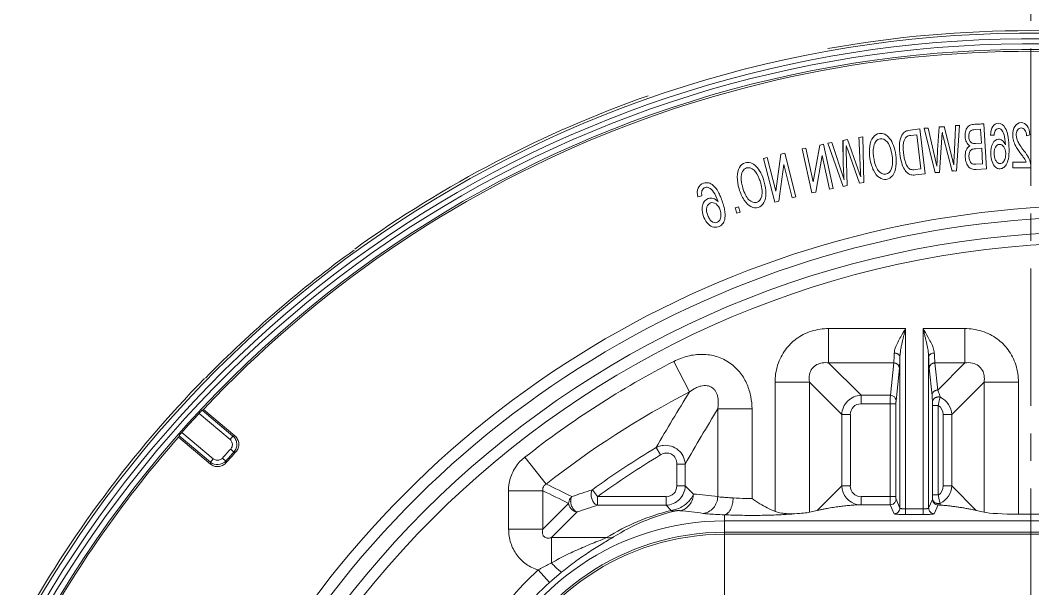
# Model space of a CAD drawing. Header units: millimetres. Extents: x 2432 to 4206, y 1282 to 1824.
# Drawn here: x 2713.7 to 2803.5, y 1619.3 to 1669.7 of the extents above; entities that cross this region are included whole.
import ezdxf

# ---------------------------------------------------------------- set-up
doc = ezdxf.new("R2010")
doc.units = ezdxf.units.MM
doc.linetypes.add('CENTER', pattern=[0.6, 0.375, -0.075, 0.075, -0.075])
doc.layers.add('core', color=7, linetype='Continuous', lineweight=20)

msp = doc.modelspace()

# ---------------------------------------------------------------- linework, layer by layer
at = {"layer": 'core', "color": 1, "linetype": 'CENTER', "ltscale": 32.512}
msp.add_line((2803.277, 1401.459), (2803.277, 1721.459), dxfattribs=at)
at = {"layer": 'core', "color": 2}
for p, q in [((2799.127, 1660.558), (2799.364, 1656.565)), ((2793.439, 1660.099), (2793.925, 1656.129)), ((2794.81, 1656.223), (2793.821, 1660.166)), ((2793.824, 1660.15), (2794.169, 1660.182)), ((2794.953, 1656.797), (2794.169, 1660.182)), ((2795.017, 1658.232), (2795.167, 1660.291)), ((2795.166, 1660.271), (2795.593, 1660.31)), ((2796.269, 1657.64), (2795.593, 1660.31)), ((2796.615, 1660.402), (2796.957, 1660.433)), ((2796.69, 1656.375), (2796.957, 1660.433)), ((2798.822, 1660.069), (2798.34, 1660.04)), ((2798.894, 1658.856), (2798.822, 1660.069)), ((2785.287, 1658.829), (2785.627, 1658.892)), ((2785.287, 1658.829), (2786.632, 1655.01)), ((2785.627, 1658.892), (2786.722, 1655.595)), ((2786.612, 1659.074), (2787.033, 1659.152)), ((2786.652, 1657.03), (2786.612, 1659.074)), ((2787.033, 1659.152), (2787.954, 1656.556)), ((2788.042, 1659.339), (2788.38, 1659.401)), ((2788.38, 1659.401), (2788.489, 1655.354)), ((2793.165, 1659.592), (2792.657, 1659.53)), ((2793.165, 1659.592), (2793.536, 1656.555)), ((2795.392, 1659.34), (2795.18, 1656.24)), ((2795.545, 1659.326), (2796.298, 1656.357)), ((2798.373, 1658.825), (2798.894, 1658.856)), ((2800.02, 1659.536), (2799.708, 1659.564)), ((2803.203, 1659.575), (2802.895, 1659.491)), ((2781.116, 1657.872), (2780.677, 1654.6)), ((2781.116, 1657.872), (2781.46, 1657.961)), ((2781.46, 1657.961), (2782.459, 1654.087)), ((2783.021, 1658.332), (2783.347, 1658.403)), ((2783.021, 1658.332), (2783.873, 1654.424)), ((2783.347, 1658.403), (2783.998, 1655.415)), ((2784.561, 1658.667), (2783.998, 1655.415)), ((2784.561, 1658.667), (2784.908, 1658.743)), ((2784.908, 1658.743), (2785.76, 1654.835)), ((2786.923, 1658.168), (2786.999, 1655.078)), ((2787.077, 1658.168), (2788.101, 1655.282)), ((2798.922, 1658.386), (2798.363, 1658.353)), ((2799.003, 1657.015), (2798.922, 1658.386)), ((2779.59, 1657.478), (2779.913, 1657.562)), ((2779.59, 1657.478), (2780.589, 1653.605)), ((2779.913, 1657.562), (2780.677, 1654.6)), ((2781.372, 1656.964), (2780.933, 1653.694)), ((2781.372, 1656.964), (2782.136, 1654.004)), ((2784.783, 1657.75), (2784.22, 1654.499)), ((2784.783, 1657.75), (2785.433, 1654.764)), ((2798.405, 1656.979), (2799.003, 1657.015)), ((2801.69, 1657.159), (2802.874, 1657.176)), ((2801.698, 1656.649), (2801.69, 1657.159)), ((2793.02, 1656.492), (2793.536, 1656.555)), ((2793.925, 1656.129), (2793.047, 1656.022)), ((2795.181, 1656.257), (2794.81, 1656.223)), ((2796.691, 1656.393), (2796.298, 1656.357)), ((2799.364, 1656.565), (2798.438, 1656.51)), ((2803.295, 1656.673), (2801.698, 1656.649)), ((2788.489, 1655.354), (2788.101, 1655.282)), ((2784.22, 1654.499), (2783.873, 1654.424)), ((2785.76, 1654.835), (2785.433, 1654.764)), ((2786.999, 1655.078), (2786.632, 1655.01)), ((2774.118, 1654.158), (2773.754, 1654.081)), ((2780.933, 1653.694), (2780.589, 1653.605)), ((2782.459, 1654.087), (2782.136, 1654.004)), ((2777.076, 1653.109), (2777.372, 1653.201)), ((2777.076, 1653.109), (2777.227, 1652.622)), ((2777.523, 1652.714), (2777.227, 1652.622)), ((2777.372, 1653.201), (2777.523, 1652.714))]:
    msp.add_line(p, q, dxfattribs=at)
at = {"layer": 'core'}
for p, q in [((2785.356, 1642.4), (2785.356, 1639.359)), ((2792.179, 1642.4), (2785.356, 1642.4)), ((2792.179, 1625.911), (2792.179, 1642.4)), ((2793.721, 1642.4), (2793.721, 1625.911)), ((2797.428, 1642.4), (2793.721, 1642.4)), ((2797.428, 1642.4), (2797.428, 1639.359)), ((2771.633, 1639.496), (2773.027, 1636.793)), ((2785.356, 1639.359), (2788.229, 1636.486)), ((2785.356, 1639.359), (2791.121, 1639.359)), ((2790.83, 1636.486), (2791.121, 1639.359)), ((2791.677, 1639.896), (2791.677, 1626.488)), ((2794.223, 1626.488), (2794.223, 1639.896)), ((2794.779, 1639.359), (2795.023, 1636.954)), ((2794.779, 1639.359), (2797.428, 1639.359)), ((2795.023, 1636.954), (2797.428, 1639.359)), ((2791.623, 1638.884), (2791.332, 1636.011)), ((2794.521, 1636.479), (2794.277, 1638.884)), ((2780.605, 1637.649), (2780.605, 1626.193)), ((2780.605, 1637.649), (2783.646, 1637.649)), ((2783.646, 1626.118), (2783.646, 1637.649)), ((2786.519, 1634.776), (2783.646, 1637.649)), ((2799.139, 1637.649), (2796.266, 1634.776)), ((2799.139, 1637.649), (2799.139, 1626.118)), ((2802.18, 1637.649), (2799.139, 1637.649)), ((2802.18, 1625.948), (2802.18, 1637.649)), ((2790.83, 1636.486), (2788.229, 1636.486)), ((2788.229, 1635.734), (2788.229, 1636.486)), ((2788.229, 1635.726), (2791.325, 1635.726)), ((2790.823, 1635.726), (2790.823, 1627.5)), ((2791.325, 1627.5), (2791.325, 1635.726)), ((2794.575, 1635.578), (2794.575, 1627.648)), ((2795.078, 1635.578), (2794.575, 1635.578)), ((2795.078, 1627.648), (2795.078, 1635.578)), ((2732.291, 1632.575), (2729.541, 1634.883)), ((2732.544, 1632.877), (2729.824, 1635.16)), ((2729.932, 1635.224), (2732.716, 1632.888)), ((2775.521, 1635.273), (2775.521, 1627.503)), ((2778.562, 1635.273), (2775.521, 1635.273)), ((2778.562, 1627.334), (2778.562, 1635.273)), ((2786.519, 1634.776), (2786.519, 1628.45)), ((2787.279, 1634.776), (2786.519, 1634.776)), ((2787.279, 1628.45), (2787.279, 1634.776)), ((2795.506, 1634.776), (2795.506, 1628.45)), ((2795.513, 1634.776), (2796.266, 1634.776)), ((2796.266, 1628.45), (2796.266, 1634.776)), ((2730.555, 1630.395), (2727.714, 1632.779)), ((2727.765, 1632.891), (2730.543, 1630.56)), ((2728.013, 1633.197), (2730.796, 1630.862)), ((2732.544, 1632.877), (2732.291, 1632.575)), ((2732.544, 1632.877), (2732.716, 1632.888)), ((2770.449, 1631.2), (2770.058, 1631.852)), ((2732.346, 1631.723), (2732.636, 1631.456)), ((2732.807, 1631.466), (2732.636, 1631.456)), ((2760.318, 1628.615), (2758.436, 1631.003)), ((2730.796, 1630.862), (2730.543, 1630.56)), ((2730.555, 1630.395), (2730.543, 1630.56)), ((2731.908, 1630.656), (2731.615, 1630.919)), ((2731.908, 1630.656), (2731.921, 1630.492)), ((2771.888, 1630.385), (2771.888, 1628.45)), ((2771.898, 1630.385), (2772.648, 1630.385)), ((2772.648, 1628.45), (2772.648, 1630.385)), ((2771.888, 1628.45), (2772.648, 1628.45)), ((2772.648, 1628.45), (2773.365, 1627.733)), ((2784.348, 1626.279), (2786.519, 1628.45)), ((2787.272, 1628.45), (2786.519, 1628.45)), ((2795.506, 1628.45), (2796.266, 1628.45)), ((2796.266, 1628.45), (2798.437, 1626.279)), ((2756.987, 1628.018), (2756.987, 1624.627)), ((2756.987, 1628.018), (2760.028, 1628.018)), ((2760.028, 1624.627), (2760.028, 1628.018)), ((2764.861, 1627.5), (2764.413, 1628.114)), ((2764.861, 1627.5), (2764.861, 1626.739)), ((2770.938, 1627.5), (2764.861, 1627.5)), ((2770.938, 1627.492), (2770.938, 1626.739)), ((2788.229, 1627.5), (2788.229, 1626.783)), ((2791.325, 1627.5), (2788.229, 1627.5)), ((2795.078, 1627.648), (2794.575, 1627.648)), ((2760.028, 1624.627), (2762.305, 1626.903)), ((2764.861, 1626.739), (2770.938, 1626.739)), ((2771.401, 1626.277), (2770.938, 1626.739)), ((2788.229, 1626.783), (2790.823, 1626.783)), ((2791.176, 1625.987), (2790.823, 1626.783)), ((2791.328, 1627.274), (2791.677, 1626.488)), ((2794.223, 1626.488), (2794.564, 1627.256)), ((2795.069, 1626.763), (2794.725, 1625.987)), ((2763.065, 1626.143), (2760.788, 1623.866)), ((2776.116, 1615.513), (2776.116, 1625.893)), ((2783.646, 1626.118), (2784.348, 1626.279)), ((2793.721, 1626.412), (2792.179, 1626.412)), ((2792.179, 1625.911), (2793.721, 1625.911)), ((2799.139, 1626.118), (2798.437, 1626.279)), ((2805.27, 1625.948), (2802.18, 1625.948)), ((2820.336, 1625.353), (2776.116, 1625.353)), ((2760.028, 1624.627), (2756.987, 1624.627)), ((2760.788, 1621.632), (2760.788, 1623.866)), ((2765.661, 1623.866), (2760.788, 1623.866)), ((2776.116, 1624.347), (2820.336, 1624.347)), ((2820.336, 1624.169), (2776.116, 1624.169)), ((2759.612, 1620.999), (2760.613, 1619.888))]:
    msp.add_line(p, q, dxfattribs=at)
for centre, radius, start, end in [((2803.251, 1566.489), 102.331, 79.88634, 100.11366), ((2803.251, 1566.489), 102.106, 14.82382, 151.07152), ((2803.251, 1566.489), 101.607, 14.8262, 150.88167), ((2803.251, 1566.489), 101.159, 14.89345, 150.74007), ((2803.251, 1566.489), 100.659, 14.89585, 150.80622), ((2803.251, 1566.489), 100.5, 87.50192, 136.84821), ((2803.251, 1566.489), 102.331, 109.34565, 125.8274), ((2809.281, 1566.489), 86.816, 91.13098, 151.21851), ((2809.281, 1566.489), 85.826, 91.13101, 152.00809), ((2809.281, 1566.489), 84.503, 92.75328, 177.24672), ((2809.281, 1566.489), 83.513, 92.75328, 177.24672), ((2803.251, 1566.489), 102.297, 125.8911, 135.63345), ((2809.281, 1566.489), 82.142, 117.27921, 128.24271), ((2791.115, 1638.827), 0.533, 79.04481, 89.37353), ((2803.251, 1566.489), 102.331, 135.6971, 151.06835), ((2809.281, 1566.489), 79.102, 117.27917, 128.24273), ((2921.52, 1544.201), 174.996, 148.05457, 149.94208), ((2794.477, 1634.699), 1.79, 2.45166, 64.14046), ((2803.251, 1566.489), 100.553, 137.14249, 138.43896), ((2927.533, 1542.633), 178.016, 148.64066, 150.46548), ((2803.251, 1566.489), 100.5, 138.73061, 150.75557), ((2809.281, 1566.489), 76.229, 120.96742, 126.05745), ((2803.251, 1566.489), 96.348, 137.38554, 138.03134), ((2803.251, 1566.489), 95.954, 137.38554, 138.03134), ((2803.251, 1566.489), 95.835, 137.31187, 138.09934), ((2809.281, 1566.489), 75.468, 120.96749, 126.05745), ((2731.175, 1631.334), 0.999, 230.76155, 317.27078), ((2604.698, 1304.668), 359.387, 63.93605, 64.34095), ((2788.309, 1628.529), 1.791, 182.52328, 257.8263), ((2794.48, 1628.525), 1.788, 295.80979, 357.59269), ((2607.618, 1313.806), 349.225, 63.7081, 64.12399), ((2814.273, 1476.437), 159.662, 108.19681, 108.88197), ((2771.637, 1601.299), 26.49, 81.56897, 86.25981), ((2814.695, 1473.654), 160.993, 108.03181, 108.70518), ((2764.595, 1629.374), 30.043, 355.95786, 356.10602), ((2789.946, 1628.49), 5.54, 341.7762, 343.48781), ((2776.187, 1606.839), 20.019, 103.83287, 121.72324), ((2776.179, 1608.205), 18.574, 104.02408, 122.17126), ((2770.221, 1601.389), 24.946, 80.76601, 85.46685), ((2776.116, 1602.669), 22.684, 90, 295), ((2776.116, 1602.669), 21.679, 90, 295), ((2776.116, 1602.669), 21.5, 90, 295), ((2776.116, 1602.669), 24.665, 131.99981, 149.18777), ((2776.116, 1602.669), 23.17, 131.99959, 149.18434)]:
    msp.add_arc(centre, radius, start, end, dxfattribs=at)
at = {"layer": 'core', "color": 2}
for centre, radius, start, end in [((2713.591, 1664.945), 81.993, 356.08053, 356.32795), ((2713.506, 1664.95), 82.078, 356.08063, 356.32498), ((2856.575, 1675.115), 63.039, 194.05117, 194.17079), ((2855.118, 1674.749), 61.536, 194.04976, 194.16945), ((2846.381, 1679.546), 63.039, 199.36954, 199.48917), ((2844.971, 1679.049), 61.544, 199.36815, 199.48782), ((2704.955, 1656.166), 81.993, 1.39891, 1.64633), ((2704.87, 1656.164), 82.078, 1.39901, 1.64336), ((2833.539, 1655.808), 38.599, 176.399, 178.53198)]:
    msp.add_arc(centre, radius, start, end, dxfattribs=at)
at = {"layer": 'core'}
for centre, major_axis, ratio, start_param, end_param in [((2781.846, 1540.979), (72.018, 85.827), 0.954809, 1.216919, 1.21805), ((2824.174, 1591.423), (70.393, 83.891), 0.954809, -4.432964, -4.431834), ((2780.605, 1626.201), (3.216, 0), 0.078702, -1.002395, -0.331614), ((2802.18, 1626.201), (3.216, 0), 0.078702, -2.809979, -1.570796)]:
    msp.add_ellipse(centre, major_axis=major_axis, ratio=ratio, start_param=start_param, end_param=end_param, dxfattribs=at)
at = {"layer": 'core', "color": 2}
for points, knots in [([(2799.127, 1660.558), (2798.973, 1660.549), (2798.669, 1660.528), (2798.257, 1660.516), (2797.941, 1660.467), (2797.689, 1660.328), (2797.483, 1659.98), (2797.42, 1659.425), (2797.54, 1658.923), (2797.734, 1658.681), (2797.858, 1658.597)], [0, 0, 0, 0, 0.122015, 0.24403, 0.318414, 0.392798, 0.543324, 0.698933, 0.849311, 1, 1, 1, 1]), ([(2802.41, 1660.66), (2802.179, 1660.655), (2801.807, 1660.411), (2801.641, 1659.697), (2801.701, 1659.224), (2801.742, 1659.072)], [0, 0, 0, 0, 0.396534, 0.794317, 1, 1, 1, 1]), ([(2789.852, 1659.703), (2789.631, 1659.666), (2789.249, 1659.422), (2788.943, 1658.613), (2788.972, 1657.464), (2789.297, 1656.359), (2789.649, 1655.916), (2789.853, 1655.784)], [0, 0, 0, 0, 0.194245, 0.390667, 0.588998, 0.79422, 1, 1, 1, 1]), ([(2791.324, 1656.782), (2791.369, 1657.104), (2791.349, 1657.778), (2791.121, 1658.689), (2790.66, 1659.52), (2790.188, 1659.751), (2789.852, 1659.703)], [0, 0, 0, 0, 0.211934, 0.409251, 0.606569, 1, 1, 1, 1]), ([(2792.176, 1659.887), (2792.042, 1659.815), (2791.798, 1659.554), (2791.643, 1658.996), (2791.62, 1658.403), (2791.671, 1657.759), (2791.819, 1657.045), (2792.068, 1656.493), (2792.325, 1656.174), (2792.53, 1656.069), (2792.649, 1656.039)], [0, 0, 0, 0, 0.119885, 0.277447, 0.357829, 0.438212, 0.577495, 0.717553, 0.858776, 1, 1, 1, 1]), ([(2793.439, 1660.099), (2793.16, 1660.065), (2792.656, 1660.019), (2792.271, 1659.935), (2792.176, 1659.887)], [0, 0, 0, 0, 0.594904, 1, 1, 1, 1]), ([(2795.545, 1659.326), (2795.53, 1659.386), (2795.5, 1659.522), (2795.45, 1659.653), (2795.431, 1659.729)], [0, 0, 0, 0, 0.43932, 1, 1, 1, 1]), ([(2795.431, 1659.729), (2795.45, 1659.653), (2795.5, 1659.522), (2795.53, 1659.386), (2795.545, 1659.326)], [0, 0, 0, 0, 0.560829, 1, 1, 1, 1]), ([(2796.615, 1660.402), (2796.573, 1659.52), (2796.52, 1658.365), (2796.461, 1657.203), (2796.448, 1656.932)], [0, 0, 0, 0, 0.761403, 1, 1, 1, 1]), ([(2798.34, 1660.04), (2798.168, 1660.027), (2797.945, 1659.985), (2797.808, 1659.771), (2797.768, 1659.369), (2797.822, 1659.13), (2797.87, 1659.04)], [0, 0, 0, 0, 0.246116, 0.489767, 0.733417, 1, 1, 1, 1]), ([(2800.408, 1659.196), (2800.206, 1659.188), (2799.844, 1658.916), (2799.663, 1658.026), (2799.82, 1657.158), (2800.122, 1656.667), (2800.528, 1656.526), (2800.907, 1656.659), (2801.172, 1656.994), (2801.311, 1657.489), (2801.352, 1658.026), (2801.349, 1658.537), (2801.313, 1659.068), (2801.225, 1659.668), (2801.113, 1660.006), (2801.019, 1660.178)], [0, 0, 0, 0, 0.13176, 0.265388, 0.354113, 0.443303, 0.533073, 0.608524, 0.683975, 0.758832, 0.79626, 0.833688, 0.875266, 0.916844, 1, 1, 1, 1]), ([(2802.133, 1658.978), (2802.038, 1659.167), (2801.944, 1659.543), (2802.066, 1660.037), (2802.292, 1660.185), (2802.422, 1660.19)], [0, 0, 0, 0, 0.34257, 0.676575, 1, 1, 1, 1]), ([(2788.042, 1659.339), (2788.082, 1658.457), (2788.137, 1657.301), (2788.185, 1656.139), (2788.198, 1655.868)], [0, 0, 0, 0, 0.761403, 1, 1, 1, 1]), ([(2789.921, 1659.238), (2789.763, 1659.211), (2789.492, 1659.032), (2789.317, 1658.522), (2789.296, 1657.998), (2789.351, 1657.443), (2789.492, 1656.847), (2789.831, 1656.226), (2790.164, 1656.058), (2790.4, 1656.096)], [0, 0, 0, 0, 0.158606, 0.318724, 0.399337, 0.47995, 0.609783, 0.739615, 1, 1, 1, 1]), ([(2792.254, 1659.397), (2792.145, 1659.305), (2792.013, 1659.062), (2791.947, 1658.52), (2791.984, 1657.994), (2792.062, 1657.505), (2792.122, 1657.279), (2792.156, 1657.177)], [0, 0, 0, 0, 0.364617, 0.548262, 0.731906, 0.865953, 1, 1, 1, 1]), ([(2787.077, 1658.168), (2787.056, 1658.226), (2787.014, 1658.359), (2786.952, 1658.485), (2786.926, 1658.559)], [0, 0, 0, 0, 0.43932, 1, 1, 1, 1]), ([(2786.926, 1658.559), (2786.952, 1658.485), (2787.014, 1658.359), (2787.056, 1658.226), (2787.077, 1658.168)], [0, 0, 0, 0, 0.560829, 1, 1, 1, 1]), ([(2797.858, 1658.597), (2797.717, 1658.516), (2797.505, 1658.249), (2797.427, 1657.652), (2797.551, 1657.057), (2797.69, 1656.812), (2797.766, 1656.731)], [0, 0, 0, 0, 0.271178, 0.547516, 0.77295, 1, 1, 1, 1]), ([(2798.016, 1658.262), (2797.936, 1658.212), (2797.818, 1658.045), (2797.776, 1657.646), (2797.826, 1657.39), (2797.864, 1657.296)], [0, 0, 0, 0, 0.344956, 0.694073, 1, 1, 1, 1]), ([(2800.508, 1658.73), (2800.355, 1658.721), (2800.172, 1658.597), (2800.041, 1658.245), (2800.02, 1657.88), (2800.068, 1657.51), (2800.145, 1657.336), (2800.195, 1657.261)], [0, 0, 0, 0, 0.329763, 0.493426, 0.657088, 0.828544, 1, 1, 1, 1]), ([(2800.822, 1657.164), (2800.9, 1657.24), (2801.021, 1657.47), (2801.088, 1658.036), (2800.989, 1658.377), (2800.884, 1658.519)], [0, 0, 0, 0, 0.291212, 0.578558, 1, 1, 1, 1]), ([(2801.936, 1658.587), (2801.98, 1658.501), (2802.095, 1658.308), (2802.378, 1657.926), (2802.635, 1657.587), (2802.716, 1657.469), (2802.743, 1657.427)], [0, 0, 0, 0, 0.270538, 0.541076, 0.770538, 1, 1, 1, 1]), ([(2777.955, 1657.099), (2777.741, 1657.034), (2777.394, 1656.742), (2777.196, 1655.901), (2777.375, 1654.765), (2777.84, 1653.711), (2778.247, 1653.318), (2778.467, 1653.214)], [0, 0, 0, 0, 0.194179, 0.390535, 0.588799, 0.793952, 1, 1, 1, 1]), ([(2779.795, 1654.395), (2779.798, 1654.721), (2779.69, 1655.387), (2779.345, 1656.26), (2778.78, 1657.024), (2778.282, 1657.191), (2777.955, 1657.099)], [0, 0, 0, 0, 0.211845, 0.40908, 0.606315, 1, 1, 1, 1]), ([(2790.4, 1656.096), (2790.633, 1656.13), (2790.991, 1656.469), (2791.054, 1657.26), (2790.983, 1657.732)], [0, 0, 0, 0, 0.504575, 1, 1, 1, 1]), ([(2797.864, 1657.296), (2797.901, 1657.201), (2797.99, 1657.058), (2798.113, 1656.998), (2798.188, 1656.983)], [0, 0, 0, 0, 0.49389, 1, 1, 1, 1]), ([(2803.295, 1656.673), (2803.296, 1656.793), (2803.259, 1657.095), (2803.15, 1657.392), (2803.062, 1657.572)], [0, 0, 0, 0, 0.388617, 1, 1, 1, 1]), ([(2778.084, 1656.647), (2777.931, 1656.6), (2777.685, 1656.388), (2777.579, 1655.859), (2777.626, 1655.336), (2777.753, 1654.794), (2777.971, 1654.221), (2778.387, 1653.65), (2778.739, 1653.527), (2778.969, 1653.595)], [0, 0, 0, 0, 0.158606, 0.318724, 0.399337, 0.47995, 0.609783, 0.739615, 1, 1, 1, 1]), ([(2789.853, 1655.784), (2790.056, 1655.648), (2790.502, 1655.548), (2791.082, 1655.915), (2791.279, 1656.458), (2791.324, 1656.782)], [0, 0, 0, 0, 0.315899, 0.658238, 1, 1, 1, 1]), ([(2792.395, 1656.698), (2792.459, 1656.614), (2792.612, 1656.494), (2792.86, 1656.471), (2793.02, 1656.492)], [0, 0, 0, 0, 0.503936, 1, 1, 1, 1]), ([(2797.766, 1656.731), (2797.843, 1656.647), (2798.022, 1656.529), (2798.284, 1656.501), (2798.438, 1656.51)], [0, 0, 0, 0, 0.503709, 1, 1, 1, 1]), ([(2775.549, 1653.658), (2775.408, 1653.802), (2775.113, 1653.985), (2774.557, 1653.973), (2774.102, 1653.476), (2774.13, 1652.541), (2774.547, 1651.752), (2775.035, 1651.37), (2775.552, 1651.368), (2775.954, 1651.63), (2776.172, 1652.049), (2776.2, 1652.578), (2776.102, 1653.115), (2775.96, 1653.612), (2775.775, 1654.116), (2775.509, 1654.671), (2775.154, 1655.126), (2774.716, 1655.36), (2774.171, 1655.325), (2773.878, 1655.076), (2773.788, 1654.86)], [0, 0, 0, 0, 0.054806, 0.109411, 0.204895, 0.300114, 0.362657, 0.424941, 0.487225, 0.540459, 0.593693, 0.6468, 0.673354, 0.699907, 0.729647, 0.759387, 0.818867, 0.870763, 0.92266, 1, 1, 1, 1]), ([(2778.969, 1653.595), (2779.196, 1653.659), (2779.507, 1654.041), (2779.466, 1654.834), (2779.333, 1655.293)], [0, 0, 0, 0, 0.504575, 1, 1, 1, 1]), ([(2774.121, 1654.602), (2774.173, 1654.766), (2774.365, 1654.959), (2774.634, 1654.944), (2774.747, 1654.888)], [0, 0, 0, 0, 0.553936, 1, 1, 1, 1]), ([(2774.747, 1654.888), (2774.893, 1654.818), (2775.168, 1654.581), (2775.423, 1654.038), (2775.549, 1653.658)], [0, 0, 0, 0, 0.498922, 1, 1, 1, 1]), ([(2778.467, 1653.214), (2778.687, 1653.106), (2779.142, 1653.065), (2779.669, 1653.504), (2779.793, 1654.069), (2779.795, 1654.395)], [0, 0, 0, 0, 0.315899, 0.658238, 1, 1, 1, 1]), ([(2775.371, 1653.452), (2775.21, 1653.567), (2774.863, 1653.625), (2774.559, 1653.305), (2774.512, 1652.894), (2774.595, 1652.507), (2774.759, 1652.139), (2774.899, 1651.982), (2774.979, 1651.92)], [0, 0, 0, 0, 0.246311, 0.494893, 0.618648, 0.742404, 0.871202, 1, 1, 1, 1]), ([(2774.979, 1651.92), (2775.138, 1651.796), (2775.407, 1651.735), (2775.723, 1651.981), (2775.837, 1652.408), (2775.739, 1653.021), (2775.531, 1653.337), (2775.371, 1653.452)], [0, 0, 0, 0, 0.244616, 0.412941, 0.579623, 0.746567, 1, 1, 1, 1])]:
    msp.add_open_spline(points, degree=3, knots=knots, dxfattribs=at)
for points in [[(2800.377, 1660.608), (2800.181, 1660.6), (2800.025, 1660.503), (2799.907, 1660.32)], [(2801.019, 1660.178), (2800.853, 1660.472), (2800.64, 1660.616), (2800.377, 1660.608)], [(2802.957, 1660.385), (2802.819, 1660.569), (2802.636, 1660.662), (2802.41, 1660.66)], [(2793.821, 1660.166), (2793.879, 1660.171), (2793.996, 1660.166), (2794.114, 1660.161), (2794.172, 1660.166)], [(2795.167, 1660.291), (2795.239, 1660.297), (2795.383, 1660.291), (2795.526, 1660.284), (2795.598, 1660.291)], [(2796.616, 1660.418), (2796.672, 1660.423), (2796.786, 1660.418), (2796.9, 1660.413), (2796.956, 1660.418)], [(2799.907, 1660.32), (2799.788, 1660.133), (2799.721, 1659.881), (2799.708, 1659.564)], [(2800.02, 1659.536), (2800.04, 1659.713), (2800.073, 1659.847), (2800.12, 1659.932)], [(2800.12, 1659.932), (2800.196, 1660.063), (2800.294, 1660.132), (2800.414, 1660.139)], [(2800.414, 1660.139), (2800.509, 1660.139), (2800.6, 1660.102), (2800.683, 1660.027)], [(2800.683, 1660.027), (2800.773, 1659.922), (2800.849, 1659.773), (2800.911, 1659.575)], [(2802.422, 1660.19), (2802.563, 1660.189), (2802.675, 1660.129), (2802.76, 1660.007)], [(2802.76, 1660.007), (2802.846, 1659.88), (2802.89, 1659.709), (2802.895, 1659.491)], [(2803.203, 1659.575), (2803.177, 1659.928), (2803.096, 1660.197), (2802.957, 1660.385)], [(2786.642, 1657.03), (2786.635, 1657.371), (2786.637, 1658.054), (2786.638, 1658.737), (2786.632, 1659.078)], [(2790.552, 1658.946), (2790.354, 1659.171), (2790.144, 1659.268), (2789.921, 1659.238)], [(2790.909, 1658.123), (2790.822, 1658.499), (2790.703, 1658.774), (2790.552, 1658.946)], [(2792.657, 1659.53), (2792.467, 1659.504), (2792.333, 1659.461), (2792.254, 1659.397)], [(2797.87, 1659.04), (2797.917, 1658.947), (2797.982, 1658.885), (2798.065, 1658.852)], [(2798.065, 1658.852), (2798.128, 1658.822), (2798.23, 1658.813), (2798.373, 1658.825)], [(2800.022, 1659.55), (2799.97, 1659.555), (2799.864, 1659.55), (2799.759, 1659.545), (2799.707, 1659.55)], [(2800.746, 1659.076), (2800.636, 1659.159), (2800.523, 1659.199), (2800.408, 1659.196)], [(2801.028, 1658.687), (2800.949, 1658.861), (2800.855, 1658.992), (2800.746, 1659.076)], [(2800.911, 1659.575), (2800.972, 1659.377), (2801.01, 1659.078), (2801.028, 1658.687)], [(2801.742, 1659.072), (2801.781, 1658.916), (2801.846, 1658.754), (2801.936, 1658.587)], [(2802.674, 1658.161), (2802.408, 1658.51), (2802.229, 1658.783), (2802.133, 1658.978)], [(2790.909, 1658.123), (2790.937, 1658.003), (2790.962, 1657.873), (2790.983, 1657.732)], [(2798.363, 1658.353), (2798.21, 1658.341), (2798.094, 1658.311), (2798.016, 1658.262)], [(2800.884, 1658.519), (2800.777, 1658.663), (2800.652, 1658.732), (2800.508, 1658.73)], [(2803.062, 1657.572), (2802.973, 1657.747), (2802.845, 1657.943), (2802.674, 1658.161)], [(2786.652, 1657.03), (2786.668, 1656.518), (2786.691, 1656.038), (2786.722, 1655.595)], [(2792.156, 1657.177), (2792.224, 1656.971), (2792.303, 1656.809), (2792.395, 1656.698)], [(2796.448, 1656.932), (2796.346, 1657.336), (2796.285, 1657.572), (2796.269, 1657.64)], [(2798.188, 1656.983), (2798.23, 1656.972), (2798.303, 1656.972), (2798.405, 1656.979)], [(2800.195, 1657.261), (2800.292, 1657.108), (2800.414, 1657.036), (2800.557, 1657.043)], [(2800.557, 1657.043), (2800.657, 1657.045), (2800.745, 1657.085), (2800.822, 1657.164)], [(2801.694, 1656.661), (2801.692, 1656.746), (2801.694, 1656.914), (2801.695, 1657.083), (2801.694, 1657.168)], [(2801.694, 1657.168), (2801.891, 1657.171), (2802.286, 1657.168), (2802.681, 1657.165), (2802.878, 1657.168)], [(2802.743, 1657.427), (2802.794, 1657.343), (2802.838, 1657.26), (2802.874, 1657.176)], [(2778.748, 1656.44), (2778.522, 1656.638), (2778.301, 1656.707), (2778.084, 1656.647)], [(2779.209, 1655.671), (2779.074, 1656.033), (2778.92, 1656.289), (2778.748, 1656.44)], [(2788.198, 1655.868), (2788.058, 1656.261), (2787.977, 1656.49), (2787.954, 1656.556)], [(2795.18, 1656.24), (2795.118, 1656.234), (2794.993, 1656.24), (2794.868, 1656.245), (2794.806, 1656.24)], [(2796.69, 1656.375), (2796.624, 1656.369), (2796.491, 1656.375), (2796.359, 1656.381), (2796.293, 1656.375)], [(2803.296, 1656.661), (2803.029, 1656.657), (2802.495, 1656.661), (2801.961, 1656.665), (2801.694, 1656.661)], [(2779.209, 1655.671), (2779.252, 1655.556), (2779.294, 1655.43), (2779.333, 1655.293)], [(2792.649, 1656.039), (2792.767, 1656.007), (2792.9, 1656.004), (2793.047, 1656.022)], [(2773.788, 1654.86), (2773.698, 1654.646), (2773.687, 1654.386), (2773.754, 1654.081)], [(2774.118, 1654.158), (2774.089, 1654.353), (2774.09, 1654.5), (2774.121, 1654.602)]]:
    msp.add_open_spline(points, degree=3, dxfattribs=at)
at = {"layer": 'core'}
for points, knots in [([(2785.356, 1642.4), (2785.103, 1642.4), (2784.585, 1642.363), (2783.825, 1642.187), (2783.113, 1641.894), (2782.49, 1641.509), (2781.956, 1641.051), (2781.496, 1640.516), (2781.108, 1639.886), (2780.814, 1639.169), (2780.641, 1638.41), (2780.605, 1637.897), (2780.605, 1637.649)], [0, 0, 0, 0, 0.101243, 0.207278, 0.311362, 0.408018, 0.499665, 0.591828, 0.689541, 0.794718, 0.900878, 1, 1, 1, 1]), ([(2792.179, 1642.4), (2792.033, 1642.161), (2791.79, 1641.759), (2791.482, 1641.184), (2791.256, 1640.713), (2791.183, 1640.384), (2791.175, 1640.234)], [0, 0, 0, 0, 0.350171, 0.585482, 0.813171, 1, 1, 1, 1]), ([(2792.179, 1642.4), (2792.153, 1642.3), (2792.101, 1642.1), (2792.024, 1641.801), (2791.95, 1641.503), (2791.879, 1641.206), (2791.814, 1640.911), (2791.757, 1640.62), (2791.712, 1640.338), (2791.685, 1640.097), (2791.678, 1639.951), (2791.677, 1639.896)], [0, 0, 0, 0, 0.121485, 0.242126, 0.362036, 0.481341, 0.600003, 0.716514, 0.828718, 0.935105, 1, 1, 1, 1]), ([(2794.223, 1639.896), (2794.222, 1639.951), (2794.215, 1640.097), (2794.188, 1640.338), (2794.143, 1640.62), (2794.086, 1640.911), (2794.021, 1641.206), (2793.95, 1641.503), (2793.876, 1641.801), (2793.799, 1642.1), (2793.747, 1642.3), (2793.721, 1642.4)], [0, 0, 0, 0, 0.064898, 0.17129, 0.283498, 0.40001, 0.518673, 0.637977, 0.757885, 0.878521, 1, 1, 1, 1]), ([(2793.721, 1642.4), (2793.864, 1642.163), (2794.099, 1641.769), (2794.409, 1641.203), (2794.634, 1640.728), (2794.713, 1640.39), (2794.725, 1640.234)], [0, 0, 0, 0, 0.345956, 0.571511, 0.805533, 1, 1, 1, 1]), ([(2802.18, 1637.649), (2802.18, 1637.902), (2802.142, 1638.42), (2801.967, 1639.181), (2801.673, 1639.892), (2801.288, 1640.516), (2800.831, 1641.049), (2800.295, 1641.509), (2799.665, 1641.897), (2798.948, 1642.191), (2798.189, 1642.364), (2797.676, 1642.4), (2797.428, 1642.4)], [0, 0, 0, 0, 0.101243, 0.207278, 0.311362, 0.408018, 0.499665, 0.591828, 0.689541, 0.794718, 0.900878, 1, 1, 1, 1]), ([(2778.562, 1635.273), (2778.564, 1635.632), (2778.484, 1636.373), (2778.17, 1637.462), (2777.565, 1638.516), (2776.644, 1639.396), (2775.461, 1639.985), (2774.159, 1640.177), (2772.852, 1640.01), (2772.027, 1639.696), (2771.633, 1639.496)], [0, 0, 0, 0, 0.10878, 0.224359, 0.341308, 0.472918, 0.604663, 0.735329, 0.865973, 1, 1, 1, 1]), ([(2791.121, 1639.359), (2791.135, 1639.477), (2791.155, 1639.769), (2791.168, 1640.061), (2791.175, 1640.234)], [0, 0, 0, 0, 0.405317, 1, 1, 1, 1]), ([(2791.175, 1640.234), (2791.193, 1640.234), (2791.25, 1640.231), (2791.341, 1640.215), (2791.427, 1640.186), (2791.487, 1640.156), (2791.525, 1640.133), (2791.56, 1640.107), (2791.602, 1640.069), (2791.646, 1640.013), (2791.672, 1639.948), (2791.676, 1639.908), (2791.677, 1639.896)], [0, 0, 0, 0, 0.081855, 0.258737, 0.419628, 0.492485, 0.559889, 0.624854, 0.690046, 0.818939, 0.944551, 1, 1, 1, 1]), ([(2794.725, 1640.234), (2794.707, 1640.234), (2794.649, 1640.231), (2794.556, 1640.215), (2794.47, 1640.185), (2794.411, 1640.155), (2794.372, 1640.131), (2794.337, 1640.105), (2794.295, 1640.066), (2794.252, 1640.01), (2794.228, 1639.946), (2794.224, 1639.907), (2794.223, 1639.896)], [0, 0, 0, 0, 0.085409, 0.26294, 0.424213, 0.497162, 0.564604, 0.629583, 0.694794, 0.823757, 0.949582, 1, 1, 1, 1]), ([(2794.725, 1640.234), (2794.727, 1640.195), (2794.735, 1639.992), (2794.749, 1639.7), (2794.769, 1639.447), (2794.779, 1639.359)], [0, 0, 0, 0, 0.134299, 0.697009, 1, 1, 1, 1]), ([(2783.646, 1637.649), (2783.613, 1637.877), (2783.612, 1638.304), (2783.854, 1638.871), (2784.273, 1639.231), (2784.799, 1639.395), (2785.164, 1639.387), (2785.356, 1639.359)], [0, 0, 0, 0, 0.240021, 0.434939, 0.625378, 0.797411, 1, 1, 1, 1]), ([(2791.216, 1639.35), (2791.272, 1639.339), (2791.381, 1639.297), (2791.556, 1639.159), (2791.622, 1638.99), (2791.623, 1638.884)], [0, 0, 0, 0, 0.257823, 0.520709, 1, 1, 1, 1]), ([(2791.623, 1638.884), (2791.632, 1638.967), (2791.646, 1639.164), (2791.663, 1639.501), (2791.672, 1639.755), (2791.677, 1639.896)], [0, 0, 0, 0, 0.246982, 0.583297, 1, 1, 1, 1]), ([(2794.223, 1639.896), (2794.228, 1639.755), (2794.237, 1639.501), (2794.254, 1639.164), (2794.269, 1638.967), (2794.277, 1638.884)], [0, 0, 0, 0, 0.416643, 0.753002, 1, 1, 1, 1]), ([(2794.277, 1638.884), (2794.277, 1638.902), (2794.281, 1638.958), (2794.304, 1639.047), (2794.348, 1639.128), (2794.391, 1639.183), (2794.426, 1639.219), (2794.464, 1639.252), (2794.523, 1639.293), (2794.596, 1639.328), (2794.658, 1639.345), (2794.684, 1639.35)], [0, 0, 0, 0, 0.079978, 0.248954, 0.410434, 0.487532, 0.561726, 0.63633, 0.714719, 0.88156, 1, 1, 1, 1]), ([(2794.779, 1639.359), (2794.768, 1639.359), (2794.747, 1639.359), (2794.715, 1639.356), (2794.694, 1639.352), (2794.684, 1639.35)], [0, 0, 0, 0, 0.333079, 0.666158, 1, 1, 1, 1]), ([(2797.428, 1639.359), (2797.656, 1639.392), (2798.083, 1639.393), (2798.65, 1639.151), (2799.011, 1638.732), (2799.175, 1638.206), (2799.167, 1637.841), (2799.139, 1637.649)], [0, 0, 0, 0, 0.240004, 0.434922, 0.625363, 0.797412, 1, 1, 1, 1]), ([(2773.74, 1637.206), (2773.838, 1637.245), (2774.029, 1637.308), (2774.313, 1637.353), (2774.576, 1637.346), (2774.81, 1637.289), (2775.016, 1637.186), (2775.192, 1637.04), (2775.341, 1636.849), (2775.458, 1636.611), (2775.538, 1636.329), (2775.577, 1636.007), (2775.574, 1635.65), (2775.544, 1635.402), (2775.522, 1635.274)], [0, 0, 0, 0, 0.092458, 0.176777, 0.252843, 0.32241, 0.388161, 0.453487, 0.522891, 0.600049, 0.685939, 0.780638, 0.885066, 1, 1, 1, 1]), ([(2773.74, 1637.206), (2773.679, 1637.181), (2773.428, 1637.068), (2773.194, 1636.919), (2773.027, 1636.793)], [0, 0, 0, 0, 0.240859, 1, 1, 1, 1]), ([(2786.519, 1634.776), (2786.528, 1634.998), (2786.631, 1635.44), (2787.011, 1635.998), (2787.568, 1636.375), (2788.008, 1636.477), (2788.229, 1636.486)], [0, 0, 0, 0, 0.252538, 0.500943, 0.748908, 1, 1, 1, 1]), ([(2790.823, 1635.726), (2790.821, 1635.834), (2790.82, 1636.031), (2790.823, 1636.284), (2790.826, 1636.43), (2790.83, 1636.486)], [0, 0, 0, 0, 0.423984, 0.776998, 1, 1, 1, 1]), ([(2790.83, 1636.486), (2790.916, 1636.486), (2791.088, 1636.441), (2791.281, 1636.262), (2791.331, 1636.093), (2791.332, 1636.011)], [0, 0, 0, 0, 0.340895, 0.67491, 1, 1, 1, 1]), ([(2795.023, 1636.954), (2795.003, 1636.954), (2794.941, 1636.95), (2794.862, 1636.93), (2794.79, 1636.899), (2794.743, 1636.871), (2794.698, 1636.839), (2794.641, 1636.788), (2794.579, 1636.707), (2794.532, 1636.596), (2794.521, 1636.516), (2794.521, 1636.479)], [0, 0, 0, 0, 0.08078, 0.241816, 0.316734, 0.387448, 0.457812, 0.531616, 0.687973, 0.853268, 1, 1, 1, 1]), ([(2794.569, 1635.892), (2794.566, 1635.946), (2794.556, 1636.083), (2794.54, 1636.279), (2794.527, 1636.421), (2794.521, 1636.479)], [0, 0, 0, 0, 0.273704, 0.701376, 1, 1, 1, 1]), ([(2795.258, 1636.31), (2795.228, 1636.32), (2795.165, 1636.335), (2795.085, 1636.341), (2795.02, 1636.337), (2794.974, 1636.33), (2794.928, 1636.319), (2794.867, 1636.299), (2794.792, 1636.263), (2794.712, 1636.204), (2794.645, 1636.128), (2794.597, 1636.042), (2794.574, 1635.961), (2794.57, 1635.911), (2794.569, 1635.892)], [0, 0, 0, 0, 0.100666, 0.20811, 0.259677, 0.309421, 0.359035, 0.410198, 0.515969, 0.624295, 0.73243, 0.837945, 0.939112, 1, 1, 1, 1]), ([(2795.023, 1636.954), (2795.053, 1636.891), (2795.109, 1636.757), (2795.187, 1636.542), (2795.235, 1636.39), (2795.258, 1636.31)], [0, 0, 0, 0, 0.303259, 0.637571, 1, 1, 1, 1]), ([(2791.332, 1636.011), (2791.33, 1635.991), (2791.328, 1635.938), (2791.325, 1635.843), (2791.325, 1635.768), (2791.325, 1635.726)], [0, 0, 0, 0, 0.218657, 0.559105, 1, 1, 1, 1]), ([(2794.569, 1635.892), (2794.571, 1635.868), (2794.573, 1635.809), (2794.575, 1635.704), (2794.575, 1635.623), (2794.575, 1635.578)], [0, 0, 0, 0, 0.230545, 0.570764, 1, 1, 1, 1]), ([(2795.256, 1636.305), (2795.228, 1636.246), (2795.188, 1636.1), (2795.134, 1635.86), (2795.1, 1635.68), (2795.08, 1635.586)], [0, 0, 0, 0, 0.261788, 0.608203, 1, 1, 1, 1]), ([(2729.824, 1635.16), (2729.802, 1635.147), (2729.751, 1635.096), (2729.656, 1635.005), (2729.582, 1634.927), (2729.541, 1634.883)], [0, 0, 0, 0, 0.187603, 0.545702, 1, 1, 1, 1]), ([(2728.013, 1633.197), (2727.973, 1633.153), (2727.902, 1633.072), (2727.822, 1632.969), (2727.776, 1632.913), (2727.765, 1632.891)], [0, 0, 0, 0, 0.455576, 0.813469, 1, 1, 1, 1]), ([(2732.636, 1631.456), (2732.723, 1631.553), (2732.86, 1631.788), (2732.911, 1632.192), (2732.806, 1632.582), (2732.641, 1632.794), (2732.544, 1632.877)], [0, 0, 0, 0, 0.248688, 0.503428, 0.756375, 1, 1, 1, 1]), ([(2732.807, 1631.466), (2732.897, 1631.564), (2733.039, 1631.797), (2733.096, 1632.198), (2732.989, 1632.59), (2732.818, 1632.803), (2732.716, 1632.888)], [0, 0, 0, 0, 0.252073, 0.499915, 0.74772, 1, 1, 1, 1]), ([(2732.291, 1632.575), (2732.367, 1632.508), (2732.491, 1632.328), (2732.515, 1632), (2732.413, 1631.802), (2732.346, 1631.723)], [0, 0, 0, 0, 0.323556, 0.667464, 1, 1, 1, 1]), ([(2770.058, 1631.852), (2770.125, 1631.887), (2770.263, 1631.947), (2770.477, 1632.012), (2770.623, 1632.037), (2770.697, 1632.045)], [0, 0, 0, 0, 0.338105, 0.67026, 1, 1, 1, 1]), ([(2770.697, 1632.045), (2770.933, 1632.071), (2771.42, 1632.025), (2772.057, 1631.674), (2772.506, 1631.1), (2772.633, 1630.626), (2772.648, 1630.386)], [0, 0, 0, 0, 0.250996, 0.499111, 0.746003, 1, 1, 1, 1]), ([(2756.987, 1628.018), (2756.966, 1628.381), (2757.088, 1629.17), (2757.593, 1630.211), (2758.138, 1630.795), (2758.436, 1631.003)], [0, 0, 0, 0, 0.317963, 0.682127, 1, 1, 1, 1]), ([(2730.555, 1630.395), (2730.652, 1630.314), (2730.877, 1630.188), (2731.259, 1630.14), (2731.631, 1630.241), (2731.836, 1630.397), (2731.921, 1630.492)], [0, 0, 0, 0, 0.251928, 0.499919, 0.747766, 1, 1, 1, 1]), ([(2731.615, 1630.919), (2731.546, 1630.847), (2731.374, 1630.727), (2731.06, 1630.706), (2730.875, 1630.8), (2730.796, 1630.862)], [0, 0, 0, 0, 0.336089, 0.666024, 1, 1, 1, 1]), ([(2760.028, 1628.018), (2760.013, 1628.1), (2760.012, 1628.268), (2760.125, 1628.486), (2760.252, 1628.58), (2760.318, 1628.615)], [0, 0, 0, 0, 0.35296, 0.682462, 1, 1, 1, 1]), ([(2772.648, 1628.45), (2772.639, 1628.228), (2772.536, 1627.786), (2772.156, 1627.228), (2771.599, 1626.85), (2771.159, 1626.749), (2770.938, 1626.739)], [0, 0, 0, 0, 0.252536, 0.500942, 0.748907, 1, 1, 1, 1]), ([(2762.603, 1627.507), (2762.545, 1627.458), (2762.441, 1627.341), (2762.338, 1627.133), (2762.309, 1626.98), (2762.305, 1626.903)], [0, 0, 0, 0, 0.3326, 0.667405, 1, 1, 1, 1]), ([(2762.603, 1627.507), (2762.574, 1627.468), (2762.53, 1627.386), (2762.494, 1627.241), (2762.486, 1627.141), (2762.486, 1627.085)], [0, 0, 0, 0, 0.326945, 0.621292, 1, 1, 1, 1]), ([(2764.413, 1628.114), (2764.386, 1628.077), (2764.341, 1627.99), (2764.301, 1627.844), (2764.293, 1627.739), (2764.293, 1627.685)], [0, 0, 0, 0, 0.305876, 0.639998, 1, 1, 1, 1]), ([(2764.293, 1627.685), (2764.293, 1627.664), (2764.294, 1627.623), (2764.299, 1627.562), (2764.305, 1627.52), (2764.309, 1627.5)], [0, 0, 0, 0, 0.327008, 0.660671, 1, 1, 1, 1]), ([(2764.309, 1627.5), (2764.325, 1627.385), (2764.402, 1627.168), (2764.586, 1626.892), (2764.769, 1626.774), (2764.861, 1626.739)], [0, 0, 0, 0, 0.35432, 0.697064, 1, 1, 1, 1]), ([(2773.365, 1627.733), (2773.306, 1627.565), (2773.136, 1627.27), (2772.785, 1626.898), (2772.371, 1626.598), (2771.9, 1626.379), (2771.564, 1626.297), (2771.401, 1626.277)], [0, 0, 0, 0, 0.209172, 0.392863, 0.598009, 0.80599, 1, 1, 1, 1]), ([(2773.365, 1627.733), (2773.364, 1627.565), (2773.301, 1627.221), (2773.058, 1626.755), (2772.665, 1626.417), (2772.35, 1626.288), (2772.192, 1626.258)], [0, 0, 0, 0, 0.248879, 0.508009, 0.762271, 1, 1, 1, 1]), ([(2775.521, 1627.503), (2775.519, 1627.326), (2775.444, 1626.963), (2775.171, 1626.477), (2774.734, 1626.143), (2774.392, 1626.031), (2774.224, 1626.012)], [0, 0, 0, 0, 0.248234, 0.508226, 0.763115, 1, 1, 1, 1]), ([(2775.521, 1627.503), (2775.595, 1627.487), (2775.774, 1627.464), (2776.083, 1627.439), (2776.466, 1627.415), (2776.745, 1627.398), (2776.894, 1627.388)], [0, 0, 0, 0, 0.164741, 0.392038, 0.67443, 1, 1, 1, 1]), ([(2776.894, 1627.388), (2776.888, 1627.209), (2776.854, 1626.94), (2776.756, 1626.6), (2776.657, 1626.368), (2776.538, 1626.173), (2776.404, 1626.025), (2776.263, 1625.929), (2776.163, 1625.899), (2776.116, 1625.893)], [0, 0, 0, 0, 0.298628, 0.449001, 0.590914, 0.718561, 0.828722, 0.921685, 1, 1, 1, 1]), ([(2776.894, 1627.388), (2777.264, 1627.362), (2777.82, 1627.34), (2778.376, 1627.334), (2778.562, 1627.334)], [0, 0, 0, 0, 0.665491, 1, 1, 1, 1]), ([(2790.823, 1626.783), (2790.821, 1626.842), (2790.82, 1626.985), (2790.819, 1627.224), (2790.821, 1627.403), (2790.823, 1627.5)], [0, 0, 0, 0, 0.248743, 0.59723, 1, 1, 1, 1]), ([(2791.328, 1627.274), (2791.327, 1627.296), (2791.326, 1627.344), (2791.325, 1627.419), (2791.325, 1627.472), (2791.325, 1627.5)], [0, 0, 0, 0, 0.296468, 0.631284, 1, 1, 1, 1]), ([(2794.575, 1627.648), (2794.575, 1627.603), (2794.575, 1627.522), (2794.573, 1627.417), (2794.571, 1627.358), (2794.569, 1627.334)], [0, 0, 0, 0, 0.429761, 0.769876, 1, 1, 1, 1]), ([(2795.08, 1627.64), (2795.1, 1627.545), (2795.134, 1627.366), (2795.188, 1627.126), (2795.228, 1626.98), (2795.256, 1626.921)], [0, 0, 0, 0, 0.391847, 0.738271, 1, 1, 1, 1]), ([(2762.305, 1626.903), (2762.315, 1626.809), (2762.37, 1626.622), (2762.54, 1626.383), (2762.701, 1626.267), (2762.787, 1626.225)], [0, 0, 0, 0, 0.328036, 0.664213, 1, 1, 1, 1]), ([(2762.486, 1627.085), (2762.486, 1627.065), (2762.487, 1627.025), (2762.492, 1626.964), (2762.498, 1626.924), (2762.502, 1626.903)], [0, 0, 0, 0, 0.328268, 0.661114, 1, 1, 1, 1]), ([(2762.502, 1626.903), (2762.52, 1626.795), (2762.588, 1626.585), (2762.765, 1626.337), (2762.91, 1626.208), (2762.983, 1626.165)], [0, 0, 0, 0, 0.365699, 0.719415, 1, 1, 1, 1]), ([(2780.605, 1626.195), (2780.369, 1626.285), (2779.908, 1626.484), (2779.235, 1626.883), (2778.793, 1627.174), (2778.562, 1627.334)], [0, 0, 0, 0, 0.323285, 0.640196, 1, 1, 1, 1]), ([(2787.913, 1626.777), (2787.842, 1626.774), (2787.694, 1626.766), (2787.471, 1626.751), (2787.241, 1626.731), (2787.009, 1626.709), (2786.773, 1626.683), (2786.531, 1626.655), (2786.283, 1626.623), (2786.027, 1626.587), (2785.765, 1626.547), (2785.495, 1626.503), (2785.217, 1626.455), (2784.932, 1626.402), (2784.641, 1626.344), (2784.446, 1626.301), (2784.348, 1626.279)], [0, 0, 0, 0, 0.059141, 0.12292, 0.186475, 0.250919, 0.31677, 0.384289, 0.453729, 0.525218, 0.598902, 0.674872, 0.75311, 0.83356, 0.916017, 1, 1, 1, 1]), ([(2787.913, 1626.777), (2787.95, 1626.778), (2788.021, 1626.78), (2788.127, 1626.781), (2788.195, 1626.782), (2788.229, 1626.782)], [0, 0, 0, 0, 0.358505, 0.672485, 1, 1, 1, 1]), ([(2790.823, 1626.783), (2790.907, 1626.783), (2791.081, 1626.828), (2791.276, 1627.013), (2791.327, 1627.188), (2791.328, 1627.274)], [0, 0, 0, 0, 0.328003, 0.666564, 1, 1, 1, 1]), ([(2791.677, 1626.488), (2791.677, 1626.425), (2791.648, 1626.295), (2791.54, 1626.124), (2791.368, 1626.016), (2791.238, 1625.988), (2791.175, 1625.987)], [0, 0, 0, 0, 0.242114, 0.499594, 0.757334, 1, 1, 1, 1]), ([(2791.677, 1626.488), (2791.678, 1626.482), (2791.695, 1626.469), (2791.727, 1626.457), (2791.776, 1626.445), (2791.866, 1626.429), (2792.002, 1626.416), (2792.117, 1626.412), (2792.179, 1626.412)], [0, 0, 0, 0, 0.039049, 0.107647, 0.20576, 0.329877, 0.639064, 1, 1, 1, 1]), ([(2793.721, 1626.412), (2793.76, 1626.412), (2793.861, 1626.414), (2793.987, 1626.422), (2794.092, 1626.437), (2794.154, 1626.45), (2794.196, 1626.463), (2794.221, 1626.48), (2794.223, 1626.488)], [0, 0, 0, 0, 0.228521, 0.584217, 0.730756, 0.848686, 0.947645, 1, 1, 1, 1]), ([(2794.223, 1626.488), (2794.223, 1626.469), (2794.227, 1626.41), (2794.25, 1626.316), (2794.293, 1626.231), (2794.335, 1626.172), (2794.37, 1626.134), (2794.409, 1626.099), (2794.467, 1626.057), (2794.553, 1626.014), (2794.647, 1625.991), (2794.706, 1625.987), (2794.725, 1625.987)], [0, 0, 0, 0, 0.073349, 0.224377, 0.367276, 0.434906, 0.499615, 0.56434, 0.63202, 0.775125, 0.926481, 1, 1, 1, 1]), ([(2794.564, 1627.256), (2794.565, 1627.174), (2794.611, 1627.003), (2794.8, 1626.812), (2794.98, 1626.763), (2795.069, 1626.763)], [0, 0, 0, 0, 0.318967, 0.652441, 1, 1, 1, 1]), ([(2795.258, 1626.916), (2795.228, 1626.906), (2795.165, 1626.891), (2795.085, 1626.885), (2795.02, 1626.889), (2794.973, 1626.896), (2794.928, 1626.907), (2794.867, 1626.927), (2794.792, 1626.962), (2794.712, 1627.022), (2794.645, 1627.098), (2794.597, 1627.184), (2794.574, 1627.264), (2794.57, 1627.315), (2794.569, 1627.334)], [0, 0, 0, 0, 0.100717, 0.208153, 0.259717, 0.309457, 0.359068, 0.410227, 0.515991, 0.624312, 0.732444, 0.837959, 0.939129, 1, 1, 1, 1]), ([(2795.069, 1626.763), (2795.086, 1626.762), (2795.118, 1626.762), (2795.164, 1626.76), (2795.194, 1626.759), (2795.209, 1626.758)], [0, 0, 0, 0, 0.348972, 0.687984, 1, 1, 1, 1]), ([(2795.209, 1626.758), (2795.329, 1626.749), (2795.567, 1626.73), (2795.921, 1626.694), (2796.271, 1626.653), (2796.622, 1626.606), (2796.977, 1626.554), (2797.337, 1626.496), (2797.701, 1626.431), (2798.069, 1626.36), (2798.314, 1626.307), (2798.437, 1626.279)], [0, 0, 0, 0, 0.110957, 0.219167, 0.326503, 0.434701, 0.544436, 0.655953, 0.769391, 0.88438, 1, 1, 1, 1]), ([(2762.787, 1626.225), (2762.807, 1626.214), (2762.85, 1626.196), (2762.913, 1626.175), (2762.958, 1626.168), (2762.977, 1626.166)], [0, 0, 0, 0, 0.332695, 0.707341, 1, 1, 1, 1]), ([(2762.977, 1626.166), (2762.988, 1626.162), (2763.008, 1626.157), (2763.038, 1626.149), (2763.056, 1626.145), (2763.065, 1626.143)], [0, 0, 0, 0, 0.378163, 0.692842, 1, 1, 1, 1]), ([(2771.401, 1626.277), (2771.412, 1626.272), (2771.436, 1626.262), (2771.471, 1626.25), (2771.506, 1626.241), (2771.541, 1626.233), (2771.576, 1626.228), (2771.61, 1626.225), (2771.644, 1626.224), (2771.667, 1626.225), (2771.678, 1626.225)], [0, 0, 0, 0, 0.133193, 0.263966, 0.392286, 0.518275, 0.642093, 0.763932, 0.884015, 1, 1, 1, 1]), ([(2772.192, 1626.258), (2772.178, 1626.259), (2772.151, 1626.261), (2772.108, 1626.263), (2772.064, 1626.263), (2772.017, 1626.263), (2771.969, 1626.262), (2771.919, 1626.259), (2771.864, 1626.254), (2771.804, 1626.248), (2771.741, 1626.239), (2771.699, 1626.23), (2771.678, 1626.225)], [0, 0, 0, 0, 0.081472, 0.159106, 0.24831, 0.340984, 0.43043, 0.525637, 0.631582, 0.750027, 0.875045, 1, 1, 1, 1]), ([(2774.224, 1626.012), (2774.373, 1625.989), (2774.738, 1625.959), (2775.37, 1625.928), (2775.85, 1625.906), (2776.116, 1625.893)], [0, 0, 0, 0, 0.239471, 0.578437, 1, 1, 1, 1]), ([(2776.116, 1625.893), (2776.372, 1625.88), (2776.902, 1625.86), (2777.718, 1625.843), (2778.277, 1625.839), (2778.562, 1625.839)], [0, 0, 0, 0, 0.313784, 0.650749, 1, 1, 1, 1]), ([(2778.562, 1625.839), (2779.047, 1625.839), (2779.965, 1625.849), (2781.223, 1625.897), (2781.996, 1625.952), (2782.336, 1625.987)], [0, 0, 0, 0, 0.385087, 0.728439, 1, 1, 1, 1]), ([(2782.336, 1625.987), (2782.142, 1625.978), (2781.749, 1625.975), (2781.167, 1626.034), (2780.786, 1626.128), (2780.605, 1626.193)], [0, 0, 0, 0, 0.331972, 0.671265, 1, 1, 1, 1]), ([(2791.175, 1625.987), (2791.191, 1625.961), (2791.32, 1625.961), (2791.515, 1625.925), (2791.83, 1625.917), (2792.058, 1625.912), (2792.179, 1625.911)], [0, 0, 0, 0, 0.091256, 0.317587, 0.639643, 1, 1, 1, 1]), ([(2793.721, 1625.911), (2793.838, 1625.911), (2794.061, 1625.917), (2794.373, 1625.924), (2794.574, 1625.96), (2794.707, 1625.96), (2794.725, 1625.987)], [0, 0, 0, 0, 0.347255, 0.668957, 0.902733, 1, 1, 1, 1]), ([(2759.612, 1620.999), (2759.232, 1621.115), (2758.516, 1621.464), (2757.662, 1622.302), (2757.111, 1623.387), (2756.988, 1624.209), (2756.987, 1624.627)], [0, 0, 0, 0, 0.249439, 0.489217, 0.737848, 1, 1, 1, 1]), ([(2760.788, 1623.866), (2760.745, 1623.854), (2760.659, 1623.835), (2760.533, 1623.821), (2760.414, 1623.826), (2760.304, 1623.848), (2760.205, 1623.891), (2760.121, 1623.955), (2760.056, 1624.038), (2760.011, 1624.137), (2759.988, 1624.248), (2759.983, 1624.368), (2759.997, 1624.496), (2760.016, 1624.583), (2760.028, 1624.627)], [0, 0, 0, 0, 0.096612, 0.186304, 0.270445, 0.349398, 0.42406, 0.497502, 0.571758, 0.647416, 0.727145, 0.811921, 0.902519, 1, 1, 1, 1]), ([(2765.661, 1623.866), (2765.411, 1623.752), (2764.698, 1623.479), (2763.533, 1622.989), (2762.15, 1622.373), (2761.246, 1621.886), (2760.788, 1621.632)], [0, 0, 0, 0, 0.153714, 0.426605, 0.707235, 1, 1, 1, 1]), ([(2761.717, 1620.836), (2762.116, 1621.162), (2762.916, 1621.776), (2763.94, 1622.483), (2764.743, 1622.995), (2765.308, 1623.341), (2765.822, 1623.645), (2766.144, 1623.837), (2766.289, 1623.927)], [0, 0, 0, 0, 0.279444, 0.547781, 0.675203, 0.796497, 0.907518, 1, 1, 1, 1]), ([(2765.661, 1623.866), (2765.715, 1623.857), (2765.925, 1623.835), (2766.143, 1623.869), (2766.289, 1623.927)], [0, 0, 0, 0, 0.257048, 1, 1, 1, 1]), ([(2759.612, 1620.999), (2759.7, 1621.053), (2760.083, 1621.279), (2760.481, 1621.481), (2760.788, 1621.632)], [0, 0, 0, 0, 0.231279, 1, 1, 1, 1]), ([(2760.788, 1621.632), (2760.884, 1621.522), (2761.072, 1621.316), (2761.337, 1621.06), (2761.535, 1620.902), (2761.655, 1620.841), (2761.701, 1620.833), (2761.717, 1620.836)], [0, 0, 0, 0, 0.353441, 0.671981, 0.893563, 0.959013, 1, 1, 1, 1]), ([(2761.717, 1620.836), (2761.435, 1620.607), (2761.066, 1620.292), (2760.703, 1619.969), (2760.613, 1619.888)], [0, 0, 0, 0, 0.749197, 1, 1, 1, 1])]:
    msp.add_open_spline(points, degree=3, knots=knots, dxfattribs=at)
for points in [[(2788.229, 1635.734), (2787.974, 1635.733), (2787.47, 1635.536), (2787.272, 1635.031), (2787.272, 1634.776)], [(2795.513, 1634.776), (2795.513, 1635.1), (2795.349, 1635.416), (2795.08, 1635.586)], [(2771.898, 1630.385), (2771.898, 1630.742), (2771.544, 1631.456), (2770.75, 1631.392), (2770.444, 1631.208)], [(2770.938, 1627.492), (2771.193, 1627.492), (2771.698, 1627.69), (2771.895, 1628.195), (2771.895, 1628.45)], [(2787.272, 1628.45), (2787.272, 1628.195), (2787.47, 1627.69), (2787.974, 1627.492), (2788.229, 1627.492)], [(2795.08, 1627.64), (2795.349, 1627.81), (2795.513, 1628.126), (2795.513, 1628.45)]]:
    msp.add_open_spline(points, degree=3, dxfattribs=at)

doc.saveas('drawing.dxf')
